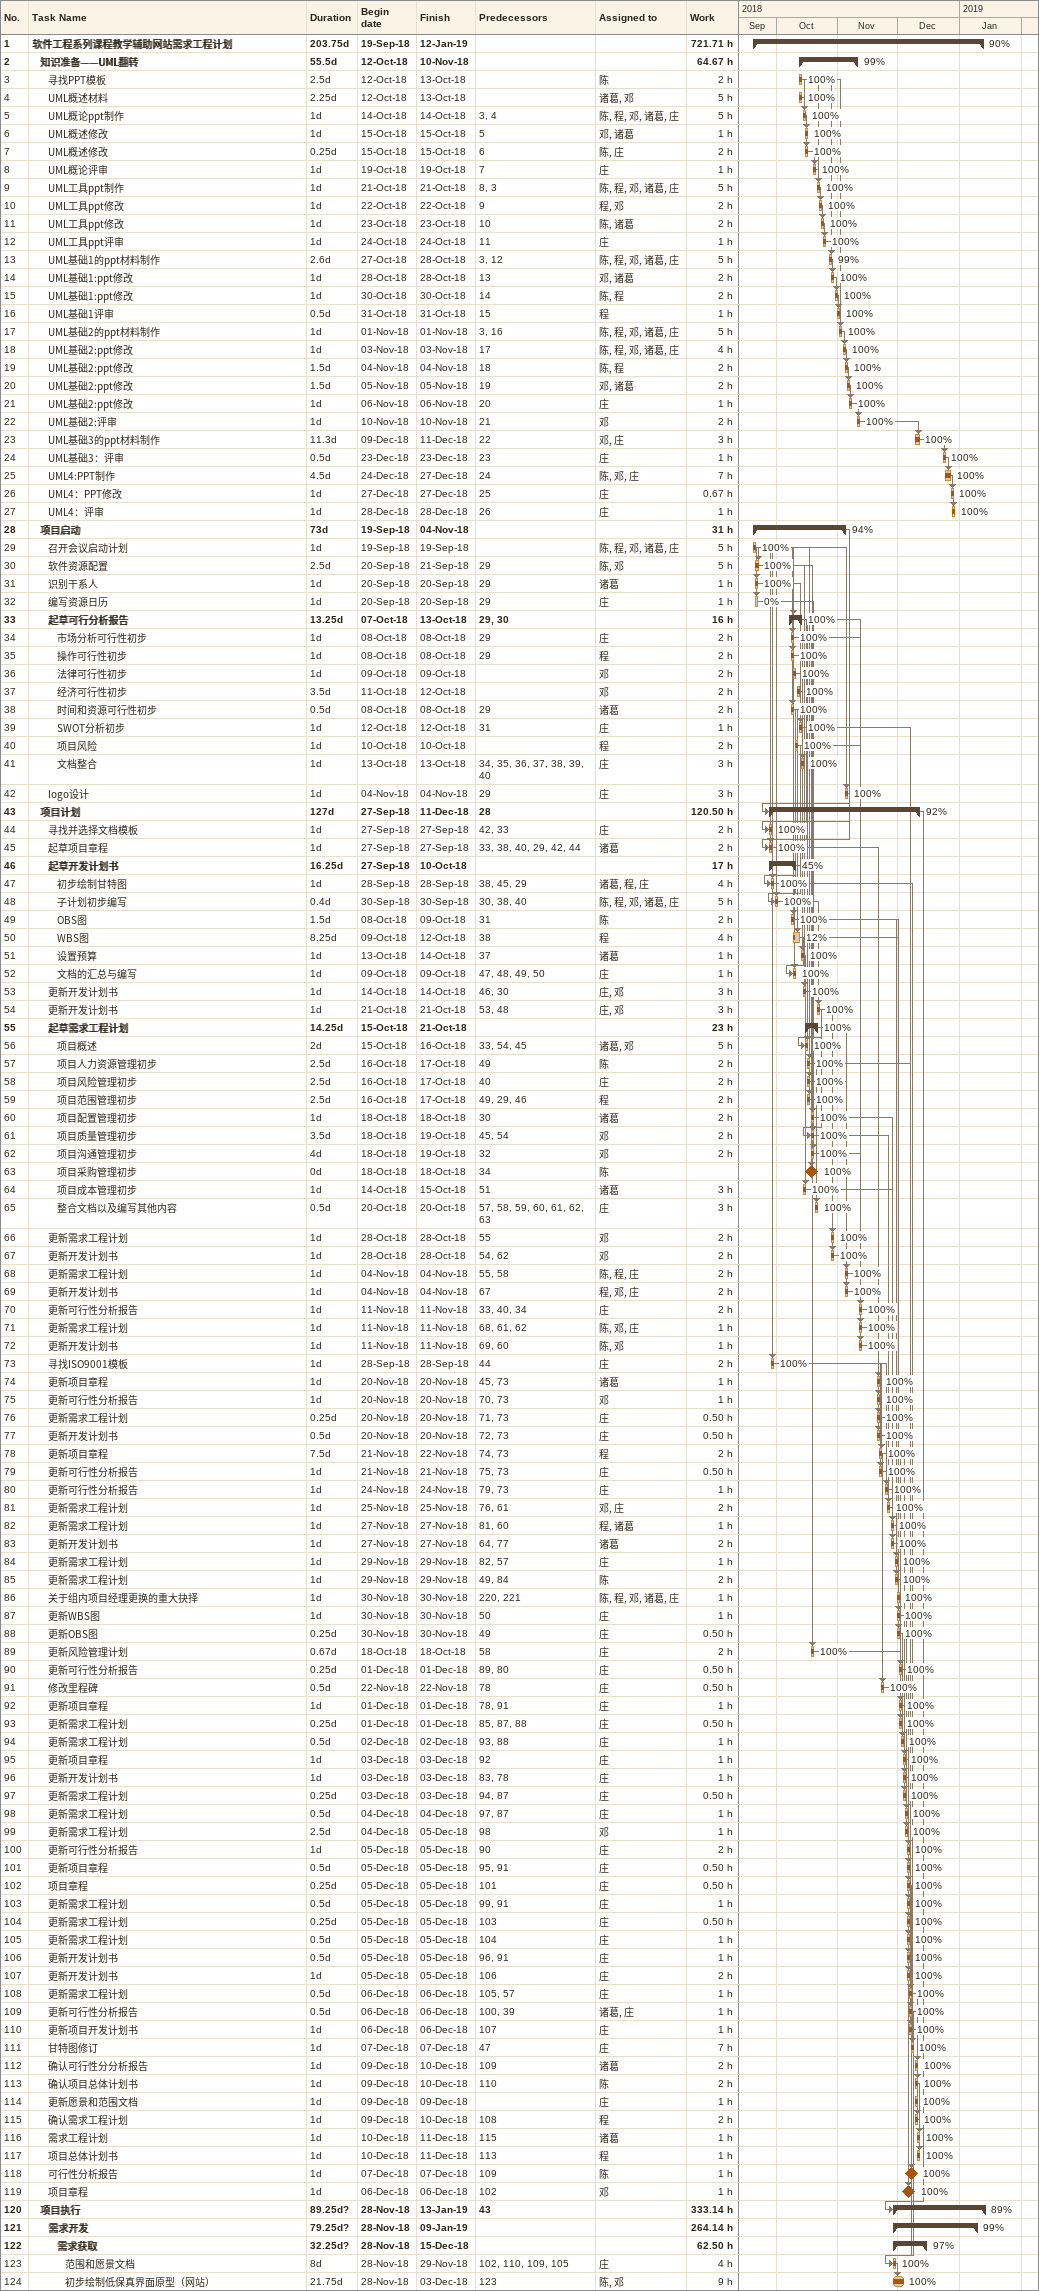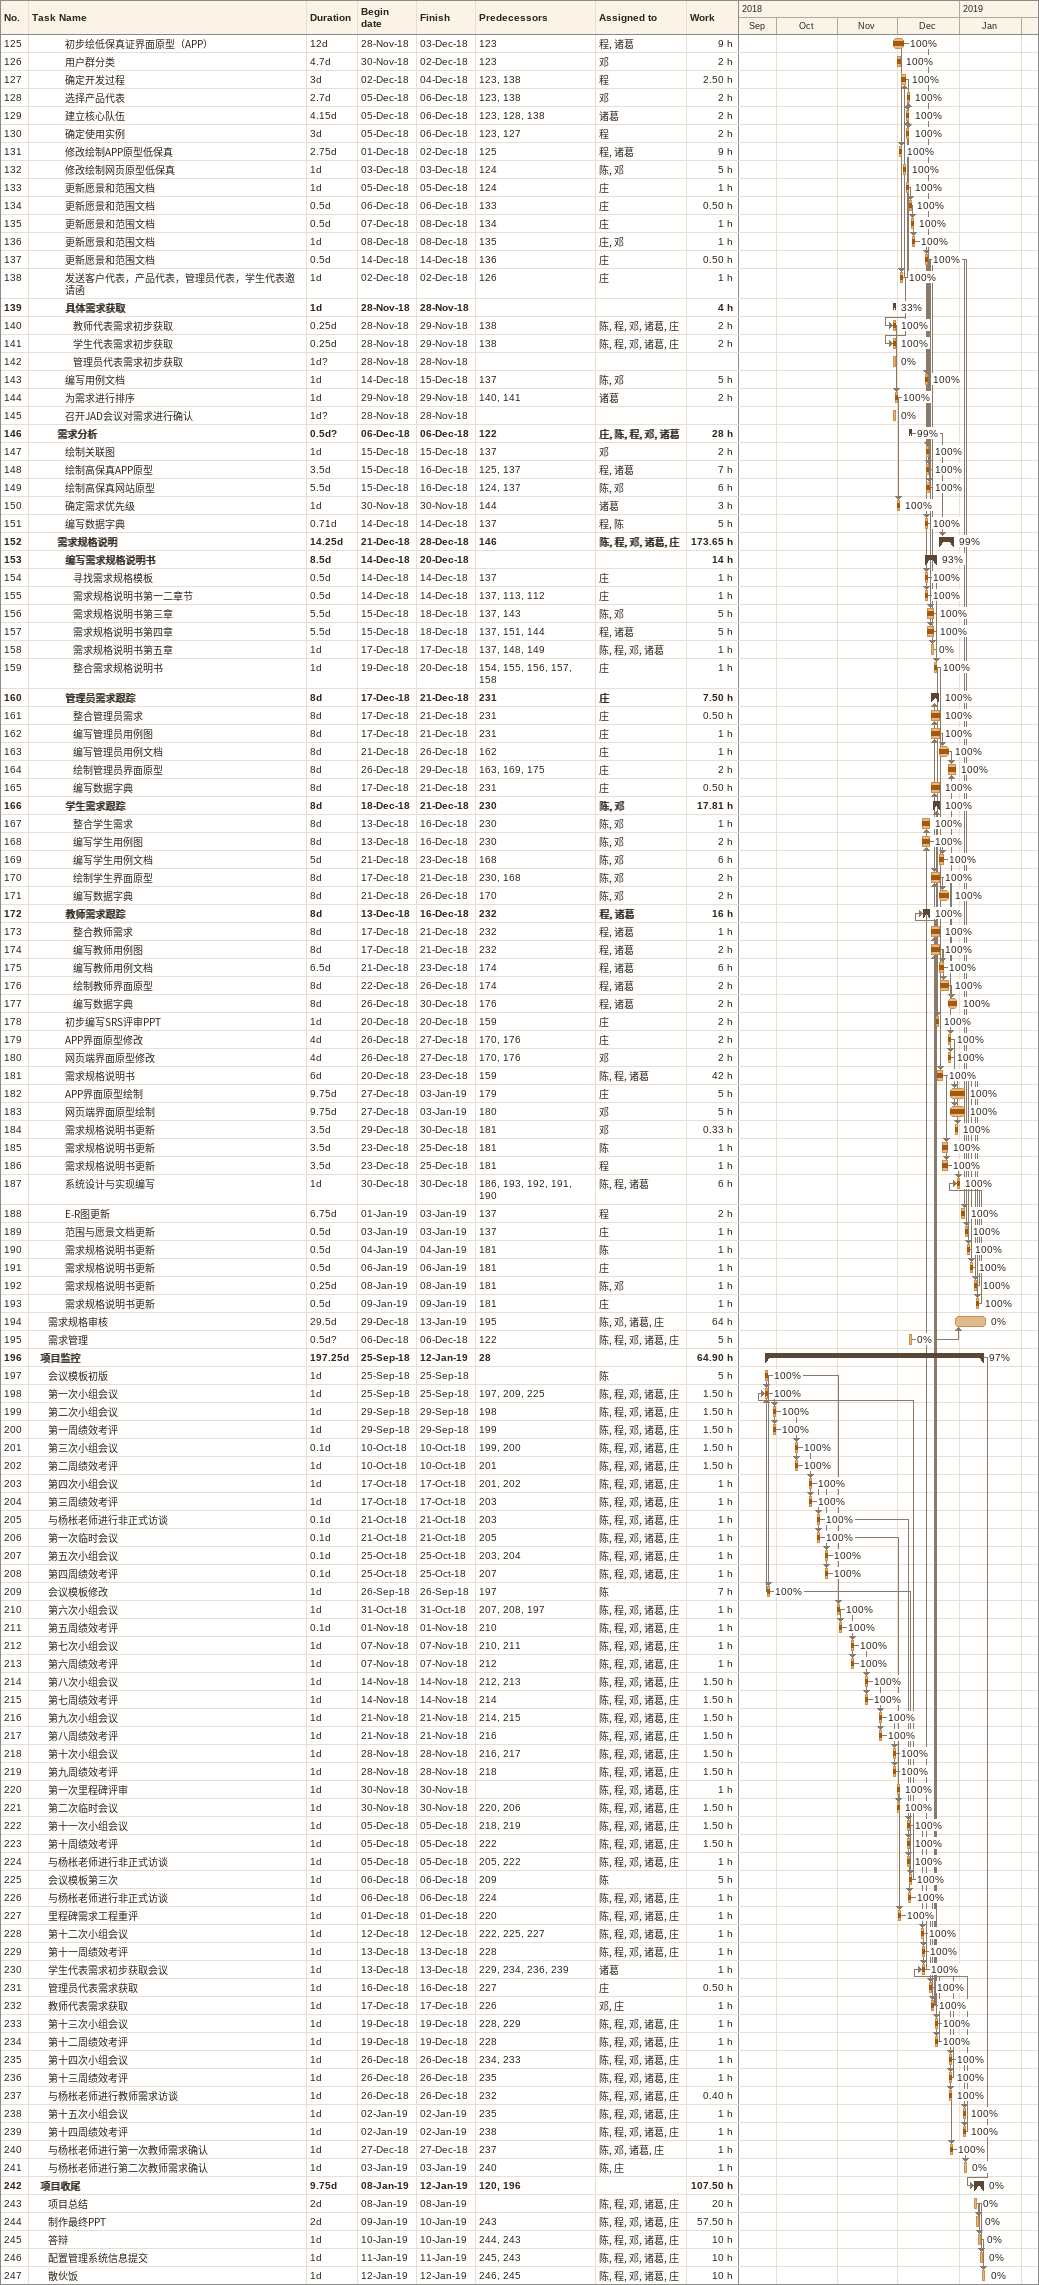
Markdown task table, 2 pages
| ID | Level | Task | Duration | Start | Finish | Predecessors | Resources | % complete | Work (h) |
|---|---|---|---|---|---|---|---|---|---|
| 1 | 1 | **软件工程系列课程教学辅助网站需求工程计划** | 203.75d | 2018-09-19 | 2019-01-12 |  |  | 90 | 721.71 |
| 2 | 2 | **知识准备——UML翻转** | 55.5d | 2018-10-12 | 2018-11-10 |  |  | 99 | 64.67 |
| 3 | 3 | 寻找PPT模板 | 2.5d | 2018-10-12 | 2018-10-13 |  | 陈 | 100 | 2 |
| 4 | 3 | UML概述材料 | 2.25d | 2018-10-12 | 2018-10-13 |  | 诸葛, 邓 | 100 | 5 |
| 5 | 3 | UML概论ppt制作 | 1d | 2018-10-14 | 2018-10-14 | 3, 4 | 陈, 程, 邓, 诸葛, 庄 | 100 | 5 |
| 6 | 3 | UML概述修改 | 1d | 2018-10-15 | 2018-10-15 | 5 | 邓, 诸葛 | 100 | 1 |
| 7 | 3 | UML概述修改 | 0.25d | 2018-10-15 | 2018-10-15 | 6 | 陈, 庄 | 100 | 2 |
| 8 | 3 | UML概论评审 | 1d | 2018-10-19 | 2018-10-19 | 7 | 庄 | 100 | 1 |
| 9 | 3 | UML工具ppt制作 | 1d | 2018-10-21 | 2018-10-21 | 8, 3 | 陈, 程, 邓, 诸葛, 庄 | 100 | 5 |
| 10 | 3 | UML工具ppt修改 | 1d | 2018-10-22 | 2018-10-22 | 9 | 程, 邓 | 100 | 2 |
| 11 | 3 | UML工具ppt修改 | 1d | 2018-10-23 | 2018-10-23 | 10 | 陈, 诸葛 | 100 | 2 |
| 12 | 3 | UML工具ppt评审 | 1d | 2018-10-24 | 2018-10-24 | 11 | 庄 | 100 | 1 |
| 13 | 3 | UML基础1的ppt材料制作 | 2.6d | 2018-10-27 | 2018-10-28 | 3, 12 | 陈, 程, 邓, 诸葛, 庄 | 99 | 5 |
| 14 | 3 | UML基础1:ppt修改 | 1d | 2018-10-28 | 2018-10-28 | 13 | 邓, 诸葛 | 100 | 2 |
| 15 | 3 | UML基础1:ppt修改 | 1d | 2018-10-30 | 2018-10-30 | 14 | 陈, 程 | 100 | 2 |
| 16 | 3 | UML基础1评审 | 0.5d | 2018-10-31 | 2018-10-31 | 15 | 程 | 100 | 1 |
| 17 | 3 | UML基础2的ppt材料制作 | 1d | 2018-11-01 | 2018-11-01 | 3, 16 | 陈, 程, 邓, 诸葛, 庄 | 100 | 5 |
| 18 | 3 | UML基础2:ppt修改 | 1d | 2018-11-03 | 2018-11-03 | 17 | 陈, 程, 邓, 诸葛, 庄 | 100 | 4 |
| 19 | 3 | UML基础2:ppt修改 | 1.5d | 2018-11-04 | 2018-11-04 | 18 | 陈, 程 | 100 | 2 |
| 20 | 3 | UML基础2:ppt修改 | 1.5d | 2018-11-05 | 2018-11-05 | 19 | 邓, 诸葛 | 100 | 2 |
| 21 | 3 | UML基础2:ppt修改 | 1d | 2018-11-06 | 2018-11-06 | 20 | 庄 | 100 | 1 |
| 22 | 3 | UML基础2:评审 | 1d | 2018-11-10 | 2018-11-10 | 21 | 邓 | 100 | 2 |
| 23 | 3 | UML基础3的ppt材料制作 | 11.3d | 2018-12-09 | 2018-12-11 | 22 | 邓, 庄 | 100 | 3 |
| 24 | 3 | UML基础3：评审 | 0.5d | 2018-12-23 | 2018-12-23 | 23 | 庄 | 100 | 1 |
| 25 | 3 | UML4:PPT制作 | 4.5d | 2018-12-24 | 2018-12-27 | 24 | 陈, 邓, 庄 | 100 | 7 |
| 26 | 3 | UML4：PPT修改 | 1d | 2018-12-27 | 2018-12-27 | 25 | 庄 | 100 | 0.67 |
| 27 | 3 | UML4：评审 | 1d | 2018-12-28 | 2018-12-28 | 26 | 庄 | 100 | 1 |
| 28 | 2 | **项目启动** | 73d | 2018-09-19 | 2018-11-04 |  |  | 94 | 31 |
| 29 | 3 | 召开会议启动计划 | 1d | 2018-09-19 | 2018-09-19 |  | 陈, 程, 邓, 诸葛, 庄 | 100 | 5 |
| 30 | 3 | 软件资源配置 | 2.5d | 2018-09-20 | 2018-09-21 | 29 | 陈, 邓 | 100 | 5 |
| 31 | 3 | 识别干系人 | 1d | 2018-09-20 | 2018-09-20 | 29 | 诸葛 | 100 | 1 |
| 32 | 3 | 编写资源日历 | 1d | 2018-09-20 | 2018-09-20 | 29 | 庄 | 0 | 1 |
| 33 | 3 | **起草可行分析报告** | 13.25d | 2018-10-07 | 2018-10-13 | 29, 30 |  | 100 | 16 |
| 34 | 4 | 市场分析可行性初步 | 1d | 2018-10-08 | 2018-10-08 | 29 | 庄 | 100 | 2 |
| 35 | 4 | 操作可行性初步 | 1d | 2018-10-08 | 2018-10-08 | 29 | 程 | 100 | 2 |
| 36 | 4 | 法律可行性初步 | 1d | 2018-10-09 | 2018-10-09 |  | 邓 | 100 | 2 |
| 37 | 4 | 经济可行性初步 | 3.5d | 2018-10-11 | 2018-10-12 |  | 邓 | 100 | 2 |
| 38 | 4 | 时间和资源可行性初步 | 0.5d | 2018-10-08 | 2018-10-08 | 29 | 诸葛 | 100 | 2 |
| 39 | 4 | SWOT分析初步 | 1d | 2018-10-12 | 2018-10-12 | 31 | 庄 | 100 | 1 |
| 40 | 4 | 项目风险 | 1d | 2018-10-10 | 2018-10-10 |  | 程 | 100 | 2 |
| 41 | 4 | 文档整合 | 1d | 2018-10-13 | 2018-10-13 | 34, 35, 36, 37, 38, 39, 40 | 庄 | 100 | 3 |
| 42 | 3 | logo设计 | 1d | 2018-11-04 | 2018-11-04 | 29 | 庄 | 100 | 3 |
| 43 | 2 | **项目计划** | 127d | 2018-09-27 | 2018-12-11 | 28 |  | 92 | 120.50 |
| 44 | 3 | 寻找并选择文档模板 | 1d | 2018-09-27 | 2018-09-27 | 42, 33 | 庄 | 100 | 2 |
| 45 | 3 | 起草项目章程 | 1d | 2018-09-27 | 2018-09-27 | 33, 38, 40, 29, 42, 44 | 诸葛 | 100 | 2 |
| 46 | 3 | **起草开发计划书** | 16.25d | 2018-09-27 | 2018-10-10 |  |  | 45 | 17 |
| 47 | 4 | 初步绘制甘特图 | 1d | 2018-09-28 | 2018-09-28 | 38, 45, 29 | 诸葛, 程, 庄 | 100 | 4 |
| 48 | 4 | 子计划初步编写 | 0.4d | 2018-09-30 | 2018-09-30 | 30, 38, 40 | 陈, 程, 邓, 诸葛, 庄 | 100 | 5 |
| 49 | 4 | OBS图 | 1.5d | 2018-10-08 | 2018-10-09 | 31 | 陈 | 100 | 2 |
| 50 | 4 | WBS图 | 8.25d | 2018-10-09 | 2018-10-12 | 38 | 程 | 12 | 4 |
| 51 | 4 | 设置预算 | 1d | 2018-10-13 | 2018-10-14 | 37 | 诸葛 | 100 | 1 |
| 52 | 4 | 文档的汇总与编写 | 1d | 2018-10-09 | 2018-10-09 | 47, 48, 49, 50 | 庄 | 100 | 1 |
| 53 | 3 | 更新开发计划书 | 1d | 2018-10-14 | 2018-10-14 | 46, 30 | 庄, 邓 | 100 | 3 |
| 54 | 3 | 更新开发计划书 | 1d | 2018-10-21 | 2018-10-21 | 53, 48 | 庄, 邓 | 100 | 3 |
| 55 | 3 | **起草需求工程计划** | 14.25d | 2018-10-15 | 2018-10-21 |  |  | 100 | 23 |
| 56 | 4 | 项目概述 | 2d | 2018-10-15 | 2018-10-16 | 33, 54, 45 | 诸葛, 邓 | 100 | 5 |
| 57 | 4 | 项目人力资源管理初步 | 2.5d | 2018-10-16 | 2018-10-17 | 49 | 陈 | 100 | 2 |
| 58 | 4 | 项目风险管理初步 | 2.5d | 2018-10-16 | 2018-10-17 | 40 | 庄 | 100 | 2 |
| 59 | 4 | 项目范围管理初步 | 2.5d | 2018-10-16 | 2018-10-17 | 49, 29, 46 | 程 | 100 | 2 |
| 60 | 4 | 项目配置管理初步 | 1d | 2018-10-18 | 2018-10-18 | 30 | 诸葛 | 100 | 2 |
| 61 | 4 | 项目质量管理初步 | 3.5d | 2018-10-18 | 2018-10-19 | 45, 54 | 邓 | 100 | 2 |
| 62 | 4 | 项目沟通管理初步 | 4d | 2018-10-18 | 2018-10-19 | 32 | 邓 | 100 | 2 |
| 63 | 4 | 项目采购管理初步 | 0d | 2018-10-18 | 2018-10-18 | 34 | 陈 | 100 |  |
| 64 | 4 | 项目成本管理初步 | 1d | 2018-10-14 | 2018-10-15 | 51 | 诸葛 | 100 | 3 |
| 65 | 4 | 整合文档以及编写其他内容 | 0.5d | 2018-10-20 | 2018-10-20 | 57, 58, 59, 60, 61, 62, 63 | 庄 | 100 | 3 |
| 66 | 3 | 更新需求工程计划 | 1d | 2018-10-28 | 2018-10-28 | 55 | 邓 | 100 | 2 |
| 67 | 3 | 更新开发计划书 | 1d | 2018-10-28 | 2018-10-28 | 54, 62 | 邓 | 100 | 2 |
| 68 | 3 | 更新需求工程计划 | 1d | 2018-11-04 | 2018-11-04 | 55, 58 | 陈, 程, 庄 | 100 | 2 |
| 69 | 3 | 更新开发计划书 | 1d | 2018-11-04 | 2018-11-04 | 67 | 程, 邓, 庄 | 100 | 2 |
| 70 | 3 | 更新可行性分析报告 | 1d | 2018-11-11 | 2018-11-11 | 33, 40, 34 | 庄 | 100 | 2 |
| 71 | 3 | 更新需求工程计划 | 1d | 2018-11-11 | 2018-11-11 | 68, 61, 62 | 陈, 邓, 庄 | 100 | 1 |
| 72 | 3 | 更新开发计划书 | 1d | 2018-11-11 | 2018-11-11 | 69, 60 | 陈, 邓 | 100 | 1 |
| 73 | 3 | 寻找ISO9001模板 | 1d | 2018-09-28 | 2018-09-28 | 44 | 庄 | 100 | 2 |
| 74 | 3 | 更新项目章程 | 1d | 2018-11-20 | 2018-11-20 | 45, 73 | 诸葛 | 100 | 1 |
| 75 | 3 | 更新可行性分析报告 | 1d | 2018-11-20 | 2018-11-20 | 70, 73 | 邓 | 100 | 1 |
| 76 | 3 | 更新需求工程计划 | 0.25d | 2018-11-20 | 2018-11-20 | 71, 73 | 庄 | 100 | 0.50 |
| 77 | 3 | 更新开发计划书 | 0.5d | 2018-11-20 | 2018-11-20 | 72, 73 | 庄 | 100 | 0.50 |
| 78 | 3 | 更新项目章程 | 7.5d | 2018-11-21 | 2018-11-22 | 74, 73 | 程 | 100 | 2 |
| 79 | 3 | 更新可行性分析报告 | 1d | 2018-11-21 | 2018-11-21 | 75, 73 | 庄 | 100 | 0.50 |
| 80 | 3 | 更新可行性分析报告 | 1d | 2018-11-24 | 2018-11-24 | 79, 73 | 庄 | 100 | 1 |
| 81 | 3 | 更新需求工程计划 | 1d | 2018-11-25 | 2018-11-25 | 76, 61 | 邓, 庄 | 100 | 2 |
| 82 | 3 | 更新需求工程计划 | 1d | 2018-11-27 | 2018-11-27 | 81, 60 | 程, 诸葛 | 100 | 1 |
| 83 | 3 | 更新开发计划书 | 1d | 2018-11-27 | 2018-11-27 | 64, 77 | 诸葛 | 100 | 2 |
| 84 | 3 | 更新需求工程计划 | 1d | 2018-11-29 | 2018-11-29 | 82, 57 | 庄 | 100 | 1 |
| 85 | 3 | 更新需求工程计划 | 1d | 2018-11-29 | 2018-11-29 | 49, 84 | 陈 | 100 | 2 |
| 86 | 3 | 关于组内项目经理更换的重大抉择 | 1d | 2018-11-30 | 2018-11-30 | 220, 221 | 陈, 程, 邓, 诸葛, 庄 | 100 | 1 |
| 87 | 3 | 更新WBS图 | 1d | 2018-11-30 | 2018-11-30 | 50 | 庄 | 100 | 1 |
| 88 | 3 | 更新OBS图 | 0.25d | 2018-11-30 | 2018-11-30 | 49 | 庄 | 100 | 0.50 |
| 89 | 3 | 更新风险管理计划 | 0.67d | 2018-10-18 | 2018-10-18 | 58 | 庄 | 100 | 2 |
| 90 | 3 | 更新可行性分析报告 | 0.25d | 2018-12-01 | 2018-12-01 | 89, 80 | 庄 | 100 | 0.50 |
| 91 | 3 | 修改里程碑 | 0.5d | 2018-11-22 | 2018-11-22 | 78 | 庄 | 100 | 0.50 |
| 92 | 3 | 更新项目章程 | 1d | 2018-12-01 | 2018-12-01 | 78, 91 | 庄 | 100 | 1 |
| 93 | 3 | 更新需求工程计划 | 0.25d | 2018-12-01 | 2018-12-01 | 85, 87, 88 | 庄 | 100 | 0.50 |
| 94 | 3 | 更新需求工程计划 | 0.5d | 2018-12-02 | 2018-12-02 | 93, 88 | 庄 | 100 | 1 |
| 95 | 3 | 更新项目章程 | 1d | 2018-12-03 | 2018-12-03 | 92 | 庄 | 100 | 1 |
| 96 | 3 | 更新开发计划书 | 1d | 2018-12-03 | 2018-12-03 | 83, 78 | 庄 | 100 | 1 |
| 97 | 3 | 更新需求工程计划 | 0.25d | 2018-12-03 | 2018-12-03 | 94, 87 | 庄 | 100 | 0.50 |
| 98 | 3 | 更新需求工程计划 | 0.5d | 2018-12-04 | 2018-12-04 | 97, 87 | 庄 | 100 | 1 |
| 99 | 3 | 更新需求工程计划 | 2.5d | 2018-12-04 | 2018-12-05 | 98 | 邓 | 100 | 1 |
| 100 | 3 | 更新可行性分析报告 | 1d | 2018-12-05 | 2018-12-05 | 90 | 庄 | 100 | 2 |
| 101 | 3 | 更新项目章程 | 0.5d | 2018-12-05 | 2018-12-05 | 95, 91 | 庄 | 100 | 0.50 |
| 102 | 3 | 项目章程 | 0.25d | 2018-12-05 | 2018-12-05 | 101 | 庄 | 100 | 0.50 |
| 103 | 3 | 更新需求工程计划 | 0.5d | 2018-12-05 | 2018-12-05 | 99, 91 | 庄 | 100 | 1 |
| 104 | 3 | 更新需求工程计划 | 0.25d | 2018-12-05 | 2018-12-05 | 103 | 庄 | 100 | 0.50 |
| 105 | 3 | 更新需求工程计划 | 0.5d | 2018-12-05 | 2018-12-05 | 104 | 庄 | 100 | 1 |
| 106 | 3 | 更新开发计划书 | 0.5d | 2018-12-05 | 2018-12-05 | 96, 91 | 庄 | 100 | 1 |
| 107 | 3 | 更新开发计划书 | 1d | 2018-12-05 | 2018-12-05 | 106 | 庄 | 100 | 2 |
| 108 | 3 | 更新需求工程计划 | 0.5d | 2018-12-06 | 2018-12-06 | 105, 57 | 庄 | 100 | 1 |
| 109 | 3 | 更新可行性分析报告 | 0.5d | 2018-12-06 | 2018-12-06 | 100, 39 | 诸葛, 庄 | 100 | 1 |
| 110 | 3 | 更新项目开发计划书 | 1d | 2018-12-06 | 2018-12-06 | 107 | 庄 | 100 | 1 |
| 111 | 3 | 甘特图修订 | 1d | 2018-12-07 | 2018-12-07 | 47 | 庄 | 100 | 7 |
| 112 | 3 | 确认可行性分分析报告 | 1d | 2018-12-09 | 2018-12-10 | 109 | 诸葛 | 100 | 2 |
| 113 | 3 | 确认项目总体计划书 | 1d | 2018-12-09 | 2018-12-10 | 110 | 陈 | 100 | 2 |
| 114 | 3 | 更新愿景和范围文档 | 1d | 2018-12-09 | 2018-12-09 |  | 庄 | 100 | 1 |
| 115 | 3 | 确认需求工程计划 | 1d | 2018-12-09 | 2018-12-10 | 108 | 程 | 100 | 2 |
| 116 | 3 | 需求工程计划 | 1d | 2018-12-10 | 2018-12-11 | 115 | 诸葛 | 100 | 1 |
| 117 | 3 | 项目总体计划书 | 1d | 2018-12-10 | 2018-12-11 | 113 | 程 | 100 | 1 |
| 118 | 3 | 可行性分析报告 | 1d | 2018-12-07 | 2018-12-07 | 109 | 陈 | 100 | 1 |
| 119 | 3 | 项目章程 | 1d | 2018-12-06 | 2018-12-06 | 102 | 邓 | 100 | 1 |
| 120 | 2 | **项目执行** | 89.25d? | 2018-11-28 | 2019-01-13 | 43 |  | 89 | 333.14 |
| 121 | 3 | **需求开发** | 79.25d? | 2018-11-28 | 2019-01-09 |  |  | 99 | 264.14 |
| 122 | 4 | **需求获取** | 32.25d? | 2018-11-28 | 2018-12-15 |  |  | 97 | 62.50 |
| 123 | 5 | 范围和愿景文档 | 8d | 2018-11-28 | 2018-11-29 | 102, 110, 109, 105 | 庄 | 100 | 4 |
| 124 | 5 | 初步绘制低保真界面原型（网站） | 21.75d | 2018-11-28 | 2018-12-03 | 123 | 陈, 邓 | 100 | 9 |
| 125 | 5 | 初步绘低保真证界面原型（APP） | 12d | 2018-11-28 | 2018-12-03 | 123 | 程, 诸葛 | 100 | 9 |
| 126 | 5 | 用户群分类 | 4.7d | 2018-11-30 | 2018-12-02 | 123 | 邓 | 100 | 2 |
| 127 | 5 | 确定开发过程 | 3d | 2018-12-02 | 2018-12-04 | 123, 138 | 程 | 100 | 2.50 |
| 128 | 5 | 选择产品代表 | 2.7d | 2018-12-05 | 2018-12-06 | 123, 138 | 邓 | 100 | 2 |
| 129 | 5 | 建立核心队伍 | 4.15d | 2018-12-05 | 2018-12-06 | 123, 128, 138 | 诸葛 | 100 | 2 |
| 130 | 5 | 确定使用实例 | 3d | 2018-12-05 | 2018-12-06 | 123, 127 | 程 | 100 | 2 |
| 131 | 5 | 修改绘制APP原型低保真 | 2.75d | 2018-12-01 | 2018-12-02 | 125 | 程, 诸葛 | 100 | 9 |
| 132 | 5 | 修改绘制网页原型低保真 | 1d | 2018-12-03 | 2018-12-03 | 124 | 陈, 邓 | 100 | 5 |
| 133 | 5 | 更新愿景和范围文档 | 1d | 2018-12-05 | 2018-12-05 | 124 | 庄 | 100 | 1 |
| 134 | 5 | 更新愿景和范围文档 | 0.5d | 2018-12-06 | 2018-12-06 | 133 | 庄 | 100 | 0.50 |
| 135 | 5 | 更新愿景和范围文档 | 0.5d | 2018-12-07 | 2018-12-08 | 134 | 庄 | 100 | 1 |
| 136 | 5 | 更新愿景和范围文档 | 1d | 2018-12-08 | 2018-12-08 | 135 | 庄, 邓 | 100 | 1 |
| 137 | 5 | 更新愿景和范围文档 | 0.5d | 2018-12-14 | 2018-12-14 | 136 | 庄 | 100 | 0.50 |
| 138 | 5 | 发送客户代表，产品代表，管理员代表，学生代表邀请函 | 1d | 2018-12-02 | 2018-12-02 | 126 | 庄 | 100 | 1 |
| 139 | 5 | **具体需求获取** | 1d | 2018-11-28 | 2018-11-28 |  |  | 33 | 4 |
| 140 | 6 | 教师代表需求初步获取 | 0.25d | 2018-11-28 | 2018-11-29 | 138 | 陈, 程, 邓, 诸葛, 庄 | 100 | 2 |
| 141 | 6 | 学生代表需求初步获取 | 0.25d | 2018-11-28 | 2018-11-29 | 138 | 陈, 程, 邓, 诸葛, 庄 | 100 | 2 |
| 142 | 6 | 管理员代表需求初步获取 | 1d? | 2018-11-28 | 2018-11-28 |  |  | 0 |  |
| 143 | 5 | 编写用例文档 | 1d | 2018-12-14 | 2018-12-15 | 137 | 陈, 邓 | 100 | 5 |
| 144 | 5 | 为需求进行排序 | 1d | 2018-11-29 | 2018-11-29 | 140, 141 | 诸葛 | 100 | 2 |
| 145 | 5 | 召开JAD会议对需求进行确认 | 1d? | 2018-11-28 | 2018-11-28 |  |  | 0 |  |
| 146 | 4 | **需求分析** | 0.5d? | 2018-12-06 | 2018-12-06 | 122 | 庄, 陈, 程, 邓, 诸葛 | 99 | 28 |
| 147 | 5 | 绘制关联图 | 1d | 2018-12-15 | 2018-12-15 | 137 | 邓 | 100 | 2 |
| 148 | 5 | 绘制高保真APP原型 | 3.5d | 2018-12-15 | 2018-12-16 | 125, 137 | 程, 诸葛 | 100 | 7 |
| 149 | 5 | 绘制高保真网站原型 | 5.5d | 2018-12-15 | 2018-12-16 | 124, 137 | 陈, 邓 | 100 | 6 |
| 150 | 5 | 确定需求优先级 | 1d | 2018-11-30 | 2018-11-30 | 144 | 诸葛 | 100 | 3 |
| 151 | 5 | 编写数据字典 | 0.71d | 2018-12-14 | 2018-12-14 | 137 | 程, 陈 | 100 | 5 |
| 152 | 4 | **需求规格说明** | 14.25d | 2018-12-21 | 2018-12-28 | 146 | 陈, 程, 邓, 诸葛, 庄 | 99 | 173.65 |
| 153 | 5 | **编写需求规格说明书** | 8.5d | 2018-12-14 | 2018-12-20 |  |  | 93 | 14 |
| 154 | 6 | 寻找需求规格模板 | 0.5d | 2018-12-14 | 2018-12-14 | 137 | 庄 | 100 | 1 |
| 155 | 6 | 需求规格说明书第一二章节 | 0.5d | 2018-12-14 | 2018-12-14 | 137, 113, 112 | 庄 | 100 | 1 |
| 156 | 6 | 需求规格说明书第三章 | 5.5d | 2018-12-15 | 2018-12-18 | 137, 143 | 陈, 邓 | 100 | 5 |
| 157 | 6 | 需求规格说明书第四章 | 5.5d | 2018-12-15 | 2018-12-18 | 137, 151, 144 | 程, 诸葛 | 100 | 5 |
| 158 | 6 | 需求规格说明书第五章 | 1d | 2018-12-17 | 2018-12-17 | 137, 148, 149 | 陈, 程, 邓, 诸葛 | 0 | 1 |
| 159 | 6 | 整合需求规格说明书 | 1d | 2018-12-19 | 2018-12-20 | 154, 155, 156, 157, 158 | 庄 | 100 | 1 |
| 160 | 5 | **管理员需求跟踪** | 8d | 2018-12-17 | 2018-12-21 | 231 | 庄 | 100 | 7.50 |
| 161 | 6 | 整合管理员需求 | 8d | 2018-12-17 | 2018-12-21 | 231 | 庄 | 100 | 0.50 |
| 162 | 6 | 编写管理员用例图 | 8d | 2018-12-17 | 2018-12-21 | 231 | 庄 | 100 | 1 |
| 163 | 6 | 编写管理员用例文档 | 8d | 2018-12-21 | 2018-12-26 | 162 | 庄 | 100 | 1 |
| 164 | 6 | 绘制管理员界面原型 | 8d | 2018-12-26 | 2018-12-29 | 163, 169, 175 | 庄 | 100 | 2 |
| 165 | 6 | 编写数据字典 | 8d | 2018-12-17 | 2018-12-21 | 231 | 庄 | 100 | 0.50 |
| 166 | 5 | **学生需求跟踪** | 8d | 2018-12-18 | 2018-12-21 | 230 | 陈, 邓 | 100 | 17.81 |
| 167 | 6 | 整合学生需求 | 8d | 2018-12-13 | 2018-12-16 | 230 | 陈, 邓 | 100 | 1 |
| 168 | 6 | 编写学生用例图 | 8d | 2018-12-13 | 2018-12-16 | 230 | 陈, 邓 | 100 | 2 |
| 169 | 6 | 编写学生用例文档 | 5d | 2018-12-21 | 2018-12-23 | 168 | 陈, 邓 | 100 | 6 |
| 170 | 6 | 绘制学生界面原型 | 8d | 2018-12-17 | 2018-12-21 | 230, 168 | 陈, 邓 | 100 | 2 |
| 171 | 6 | 编写数据字典 | 8d | 2018-12-21 | 2018-12-26 | 170 | 陈, 邓 | 100 | 2 |
| 172 | 5 | **教师需求跟踪** | 8d | 2018-12-13 | 2018-12-16 | 232 | 程, 诸葛 | 100 | 16 |
| 173 | 6 | 整合教师需求 | 8d | 2018-12-17 | 2018-12-21 | 232 | 程, 诸葛 | 100 | 1 |
| 174 | 6 | 编写教师用例图 | 8d | 2018-12-17 | 2018-12-21 | 232 | 程, 诸葛 | 100 | 2 |
| 175 | 6 | 编写教师用例文档 | 6.5d | 2018-12-21 | 2018-12-23 | 174 | 程, 诸葛 | 100 | 6 |
| 176 | 6 | 绘制教师界面原型 | 8d | 2018-12-22 | 2018-12-26 | 174 | 程, 诸葛 | 100 | 2 |
| 177 | 6 | 编写数据字典 | 8d | 2018-12-26 | 2018-12-30 | 176 | 程, 诸葛 | 100 | 2 |
| 178 | 5 | 初步编写SRS评审PPT | 1d | 2018-12-20 | 2018-12-20 | 159 | 庄 | 100 | 2 |
| 179 | 5 | APP界面原型修改 | 4d | 2018-12-26 | 2018-12-27 | 170, 176 | 庄 | 100 | 2 |
| 180 | 5 | 网页端界面原型修改 | 4d | 2018-12-26 | 2018-12-27 | 170, 176 | 邓 | 100 | 2 |
| 181 | 5 | 需求规格说明书 | 6d | 2018-12-20 | 2018-12-23 | 159 | 陈, 程, 诸葛 | 100 | 42 |
| 182 | 5 | APP界面原型绘制 | 9.75d | 2018-12-27 | 2019-01-03 | 179 | 庄 | 100 | 5 |
| 183 | 5 | 网页端界面原型绘制 | 9.75d | 2018-12-27 | 2019-01-03 | 180 | 邓 | 100 | 5 |
| 184 | 5 | 需求规格说明书更新 | 3.5d | 2018-12-29 | 2018-12-30 | 181 | 邓 | 100 | 0.33 |
| 185 | 5 | 需求规格说明书更新 | 3.5d | 2018-12-23 | 2018-12-25 | 181 | 陈 | 100 | 1 |
| 186 | 5 | 需求规格说明书更新 | 3.5d | 2018-12-23 | 2018-12-25 | 181 | 程 | 100 | 1 |
| 187 | 5 | 系统设计与实现编写 | 1d | 2018-12-30 | 2018-12-30 | 186, 193, 192, 191, 190 | 陈, 程, 诸葛 | 100 | 6 |
| 188 | 5 | E-R图更新 | 6.75d | 2019-01-01 | 2019-01-03 | 137 | 程 | 100 | 2 |
| 189 | 5 | 范围与愿景文档更新 | 0.5d | 2019-01-03 | 2019-01-03 | 137 | 庄 | 100 | 1 |
| 190 | 5 | 需求规格说明书更新 | 0.5d | 2019-01-04 | 2019-01-04 | 181 | 陈 | 100 | 1 |
| 191 | 5 | 需求规格说明书更新 | 0.5d | 2019-01-06 | 2019-01-06 | 181 | 庄 | 100 | 1 |
| 192 | 5 | 需求规格说明书更新 | 0.25d | 2019-01-08 | 2019-01-08 | 181 | 陈, 邓 | 100 | 1 |
| 193 | 5 | 需求规格说明书更新 | 0.5d | 2019-01-09 | 2019-01-09 | 181 | 庄 | 100 | 1 |
| 194 | 3 | 需求规格审核 | 29.5d | 2018-12-29 | 2019-01-13 | 195 | 陈, 邓, 诸葛, 庄 | 0 | 64 |
| 195 | 3 | 需求管理 | 0.5d? | 2018-12-06 | 2018-12-06 | 122 | 陈, 程, 邓, 诸葛, 庄 | 0 | 5 |
| 196 | 2 | **项目监控** | 197.25d | 2018-09-25 | 2019-01-12 | 28 |  | 97 | 64.90 |
| 197 | 3 | 会议模板初版 | 1d | 2018-09-25 | 2018-09-25 |  | 陈 | 100 | 5 |
| 198 | 3 | 第一次小组会议 | 1d | 2018-09-25 | 2018-09-25 | 197, 209, 225 | 陈, 程, 邓, 诸葛, 庄 | 100 | 1.50 |
| 199 | 3 | 第二次小组会议 | 1d | 2018-09-29 | 2018-09-29 | 198 | 陈, 程, 邓, 诸葛, 庄 | 100 | 1.50 |
| 200 | 3 | 第一周绩效考评 | 1d | 2018-09-29 | 2018-09-29 | 199 | 陈, 程, 邓, 诸葛, 庄 | 100 | 1.50 |
| 201 | 3 | 第三次小组会议 | 0.1d | 2018-10-10 | 2018-10-10 | 199, 200 | 陈, 程, 邓, 诸葛, 庄 | 100 | 1.50 |
| 202 | 3 | 第二周绩效考评 | 1d | 2018-10-10 | 2018-10-10 | 201 | 陈, 程, 邓, 诸葛, 庄 | 100 | 1.50 |
| 203 | 3 | 第四次小组会议 | 1d | 2018-10-17 | 2018-10-17 | 201, 202 | 陈, 程, 邓, 诸葛, 庄 | 100 | 1 |
| 204 | 3 | 第三周绩效考评 | 1d | 2018-10-17 | 2018-10-17 | 203 | 陈, 程, 邓, 诸葛, 庄 | 100 | 1 |
| 205 | 3 | 与杨枨老师进行非正式访谈 | 0.1d | 2018-10-21 | 2018-10-21 | 203 | 陈, 程, 邓, 诸葛, 庄 | 100 | 1 |
| 206 | 3 | 第一次临时会议 | 0.1d | 2018-10-21 | 2018-10-21 | 205 | 陈, 程, 邓, 诸葛, 庄 | 100 | 1 |
| 207 | 3 | 第五次小组会议 | 0.1d | 2018-10-25 | 2018-10-25 | 203, 204 | 陈, 程, 邓, 诸葛, 庄 | 100 | 1 |
| 208 | 3 | 第四周绩效考评 | 0.1d | 2018-10-25 | 2018-10-25 | 207 | 陈, 程, 邓, 诸葛, 庄 | 100 | 1 |
| 209 | 3 | 会议模板修改 | 1d | 2018-09-26 | 2018-09-26 | 197 | 陈 | 100 | 7 |
| 210 | 3 | 第六次小组会议 | 1d | 2018-10-31 | 2018-10-31 | 207, 208, 197 | 陈, 程, 邓, 诸葛, 庄 | 100 | 1 |
| 211 | 3 | 第五周绩效考评 | 0.1d | 2018-11-01 | 2018-11-01 | 210 | 陈, 程, 邓, 诸葛, 庄 | 100 | 1 |
| 212 | 3 | 第七次小组会议 | 1d | 2018-11-07 | 2018-11-07 | 210, 211 | 陈, 程, 邓, 诸葛, 庄 | 100 | 1 |
| 213 | 3 | 第六周绩效考评 | 1d | 2018-11-07 | 2018-11-07 | 212 | 陈, 程, 邓, 诸葛, 庄 | 100 | 1 |
| 214 | 3 | 第八次小组会议 | 1d | 2018-11-14 | 2018-11-14 | 212, 213 | 陈, 程, 邓, 诸葛, 庄 | 100 | 1.50 |
| 215 | 3 | 第七周绩效考评 | 1d | 2018-11-14 | 2018-11-14 | 214 | 陈, 程, 邓, 诸葛, 庄 | 100 | 1.50 |
| 216 | 3 | 第九次小组会议 | 1d | 2018-11-21 | 2018-11-21 | 214, 215 | 陈, 程, 邓, 诸葛, 庄 | 100 | 1.50 |
| 217 | 3 | 第八周绩效考评 | 1d | 2018-11-21 | 2018-11-21 | 216 | 陈, 程, 邓, 诸葛, 庄 | 100 | 1.50 |
| 218 | 3 | 第十次小组会议 | 1d | 2018-11-28 | 2018-11-28 | 216, 217 | 陈, 程, 邓, 诸葛, 庄 | 100 | 1.50 |
| 219 | 3 | 第九周绩效考评 | 1d | 2018-11-28 | 2018-11-28 | 218 | 陈, 程, 邓, 诸葛, 庄 | 100 | 1.50 |
| 220 | 3 | 第一次里程碑评审 | 1d | 2018-11-30 | 2018-11-30 |  | 陈, 程, 邓, 诸葛, 庄 | 100 | 1 |
| 221 | 3 | 第二次临时会议 | 1d | 2018-11-30 | 2018-11-30 | 220, 206 | 陈, 程, 邓, 诸葛, 庄 | 100 | 1.50 |
| 222 | 3 | 第十一次小组会议 | 1d | 2018-12-05 | 2018-12-05 | 218, 219 | 陈, 程, 邓, 诸葛, 庄 | 100 | 1.50 |
| 223 | 3 | 第十周绩效考评 | 1d | 2018-12-05 | 2018-12-05 | 222 | 陈, 程, 邓, 诸葛, 庄 | 100 | 1.50 |
| 224 | 3 | 与杨枨老师进行非正式访谈 | 1d | 2018-12-05 | 2018-12-05 | 205, 222 | 陈, 程, 邓, 诸葛, 庄 | 100 | 1 |
| 225 | 3 | 会议模板第三次 | 1d | 2018-12-06 | 2018-12-06 | 209 | 陈 | 100 | 5 |
| 226 | 3 | 与杨枨老师进行非正式访谈 | 1d | 2018-12-06 | 2018-12-06 | 224 | 陈, 程, 邓, 诸葛, 庄 | 100 | 1 |
| 227 | 3 | 里程碑需求工程重评 | 1d | 2018-12-01 | 2018-12-01 | 220 | 陈, 程, 邓, 诸葛, 庄 | 100 | 1 |
| 228 | 3 | 第十二次小组会议 | 1d | 2018-12-12 | 2018-12-12 | 222, 225, 227 | 陈, 程, 邓, 诸葛, 庄 | 100 | 1 |
| 229 | 3 | 第十一周绩效考评 | 1d | 2018-12-13 | 2018-12-13 | 228 | 陈, 程, 邓, 诸葛, 庄 | 100 | 1 |
| 230 | 3 | 学生代表需求初步获取会议 | 1d | 2018-12-13 | 2018-12-13 | 229, 234, 236, 239 | 诸葛 | 100 | 1 |
| 231 | 3 | 管理员代表需求获取 | 1d | 2018-12-16 | 2018-12-16 | 227 | 庄 | 100 | 0.50 |
| 232 | 3 | 教师代表需求获取 | 1d | 2018-12-17 | 2018-12-17 | 226 | 邓, 庄 | 100 | 1 |
| 233 | 3 | 第十三次小组会议 | 1d | 2018-12-19 | 2018-12-19 | 228, 229 | 陈, 程, 邓, 诸葛, 庄 | 100 | 1 |
| 234 | 3 | 第十二周绩效考评 | 1d | 2018-12-19 | 2018-12-19 | 228 | 陈, 程, 邓, 诸葛, 庄 | 100 | 1 |
| 235 | 3 | 第十四次小组会议 | 1d | 2018-12-26 | 2018-12-26 | 234, 233 | 陈, 程, 邓, 诸葛, 庄 | 100 | 1 |
| 236 | 3 | 第十三周绩效考评 | 1d | 2018-12-26 | 2018-12-26 | 235 | 陈, 程, 邓, 诸葛, 庄 | 100 | 1 |
| 237 | 3 | 与杨枨老师进行教师需求访谈 | 1d | 2018-12-26 | 2018-12-26 | 232 | 陈, 程, 邓, 诸葛, 庄 | 100 | 0.40 |
| 238 | 3 | 第十五次小组会议 | 1d | 2019-01-02 | 2019-01-02 | 235 | 陈, 程, 邓, 诸葛, 庄 | 100 | 1 |
| 239 | 3 | 第十四周绩效考评 | 1d | 2019-01-02 | 2019-01-02 | 238 | 陈, 程, 邓, 诸葛, 庄 | 100 | 1 |
| 240 | 3 | 与杨枨老师进行第一次教师需求确认 | 1d | 2018-12-27 | 2018-12-27 | 237 | 陈, 邓, 诸葛, 庄 | 100 | 1 |
| 241 | 3 | 与杨枨老师进行第二次教师需求确认 | 1d | 2019-01-03 | 2019-01-03 | 240 | 陈, 庄 | 0 | 1 |
| 242 | 2 | **项目收尾** | 9.75d | 2019-01-08 | 2019-01-12 | 120, 196 |  | 0 | 107.50 |
| 243 | 3 | 项目总结 | 2d | 2019-01-08 | 2019-01-08 |  | 陈, 程, 邓, 诸葛, 庄 | 0 | 20 |
| 244 | 3 | 制作最终PPT | 2d | 2019-01-09 | 2019-01-10 | 243 | 陈, 程, 邓, 诸葛, 庄 | 0 | 57.50 |
| 245 | 3 | 答辩 | 1d | 2019-01-10 | 2019-01-10 | 244, 243 | 陈, 程, 邓, 诸葛, 庄 | 0 | 10 |
| 246 | 3 | 配置管理系统信息提交 | 1d | 2019-01-11 | 2019-01-11 | 245, 243 | 陈, 程, 邓, 诸葛, 庄 | 0 | 10 |
| 247 | 3 | 散伙饭 | 1d | 2019-01-12 | 2019-01-12 | 246, 245 | 陈, 程, 邓, 诸葛, 庄 | 0 | 10 |
